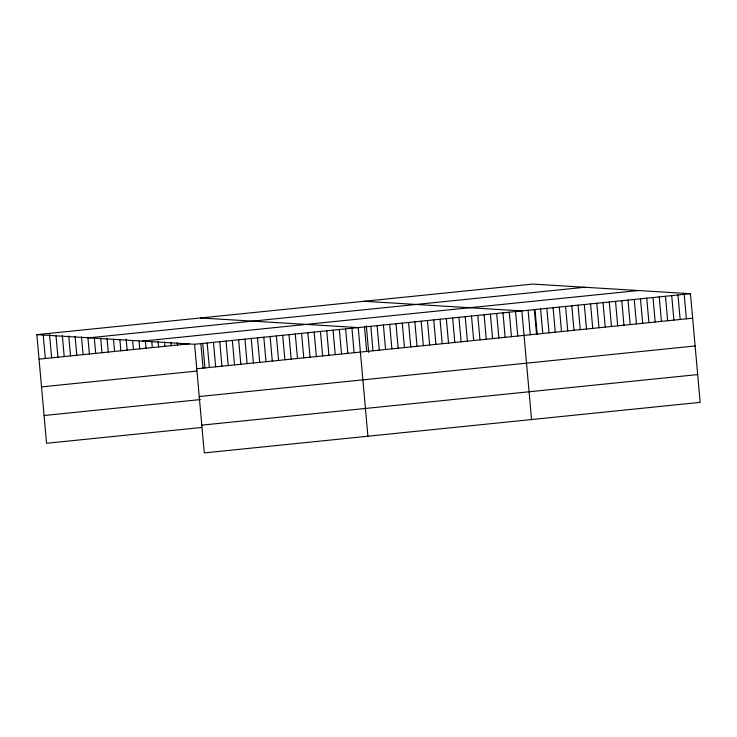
<?xml version="1.0" encoding="UTF-8"?>
<svg xmlns="http://www.w3.org/2000/svg" width="737" height="737" viewBox="0 0 737 737"><rect width="100%" height="100%" fill="white"/><g stroke="black" fill="none" stroke-linecap="round" stroke-linejoin="round"><path stroke-width="1.11" d="M36.85 334.644L532.722 284.086L690.458 293.713L700.15 402.356L204.278 452.914L194.577 344.271L36.85 334.644L46.542 443.287L201.791 427.451M88.901 337.822L584.773 287.264M142.527 341.093L638.408 290.535M39.033 359.131L189.04 343.838M194.577 344.271L690.458 293.713M196.761 368.758L692.642 318.2M41.512 386.897L196.761 371.07M199.239 396.534L695.12 345.975M44.063 415.511L200.363 399.574M201.8 425.138L697.672 374.589M364.124 301.276L521.86 310.903L531.552 419.546M200.492 317.96L358.219 327.587L367.91 436.23M684.212 294.358L686.396 318.835M677.966 294.993L680.15 319.48M671.72 295.629L673.904 320.116M665.474 296.265L667.658 320.752M659.228 296.9L661.421 321.387M652.991 297.536L655.175 322.023M646.745 298.172L648.928 322.659M640.499 298.807L642.682 323.294M634.253 299.443L636.436 323.93M628.007 300.079L630.199 324.566M621.77 300.724L623.953 325.201M615.524 301.359L617.707 325.846M609.278 301.995L611.461 326.482M603.032 302.631L605.215 327.117M596.786 303.266L598.978 327.753M590.549 303.902L592.732 328.389M584.303 304.538L586.486 329.024M578.057 305.173L580.24 329.66M571.811 305.809L573.994 330.296M565.565 306.454L567.748 330.931M559.319 307.089L561.511 331.567M553.082 307.725L555.265 332.212M546.836 308.361L549.019 332.848M540.589 308.996L542.773 333.483M535.007 309.687L537.19 334.119M534.343 309.632L536.527 334.119M528.097 310.268L530.29 334.755M515.559 311.548L517.752 336.035M509.267 312.193L511.45 336.671M502.975 312.829L505.158 337.316M496.683 313.474L498.866 337.961M490.391 314.119L492.574 338.596M484.089 314.754L486.282 339.241M477.797 315.399L479.98 339.886M471.505 316.035L473.688 340.522M465.213 316.68L467.396 341.167M458.921 317.325L461.104 341.811M452.629 317.96L454.812 342.447M446.327 318.605L448.52 343.092M440.035 319.25L442.218 343.737M433.743 319.886L435.926 344.372M427.451 320.531L429.634 345.017M421.159 321.175L423.342 345.662M414.857 321.811L417.05 346.298M408.565 322.456L410.749 346.943M402.273 323.101L404.456 347.588M395.981 323.736L398.164 348.223M389.689 324.381L391.872 348.868M383.397 325.026L385.58 349.504M377.095 325.662L379.288 350.149M370.803 326.307L372.986 350.794M366.317 325.763L368.693 352.424M364.511 326.952L366.694 351.429M351.927 328.232L354.11 352.719M345.625 328.877L347.818 353.355M339.333 329.513L341.517 354M333.041 330.158L335.224 354.644M326.749 330.793L328.932 355.28M320.457 331.438L322.64 355.925M314.165 332.083L316.348 356.57M307.863 332.719L310.056 357.205M301.571 333.364L303.755 357.85M295.279 334.008L297.462 358.495M288.987 334.644L291.17 359.131M282.695 335.289L284.878 359.776M276.393 335.934L278.586 360.421M270.101 336.569L272.294 361.056M263.809 337.214L265.993 361.701M257.517 337.859L259.7 362.337M251.225 338.495L253.408 362.982M244.933 339.14L247.116 363.627M238.631 339.785L240.824 364.262M232.339 340.42L234.523 364.907M226.047 341.065L228.23 365.552M219.755 341.71L221.938 366.188M213.463 342.346L215.646 366.833M207.161 342.991L209.354 367.477M202.776 343.553L204.95 367.993M200.869 343.626L203.062 368.113M177.304 342.788L177.497 345.008M170.91 342.318L171.205 345.653M164.517 341.839L164.913 346.298M158.123 341.369L158.621 346.934M151.831 342.014L152.319 347.578M145.336 340.43L146.027 348.223M139.044 341.074L139.735 348.859M132.651 340.595L133.443 349.504M126.156 339.011L127.151 350.149M119.864 339.656L120.859 350.784M113.47 339.186L114.557 351.429M107.077 338.716L108.265 352.074M100.683 338.246L101.973 352.71M94.29 337.776L95.681 353.355M87.896 337.297L89.389 354M81.503 336.827L83.088 354.635M75.11 336.358L76.795 355.28M68.716 335.888L70.503 355.916M62.323 335.418L64.211 356.561M56.03 336.054L57.919 357.205M49.536 334.469L51.627 357.841M43.243 335.114L45.326 358.486"/></g></svg>
